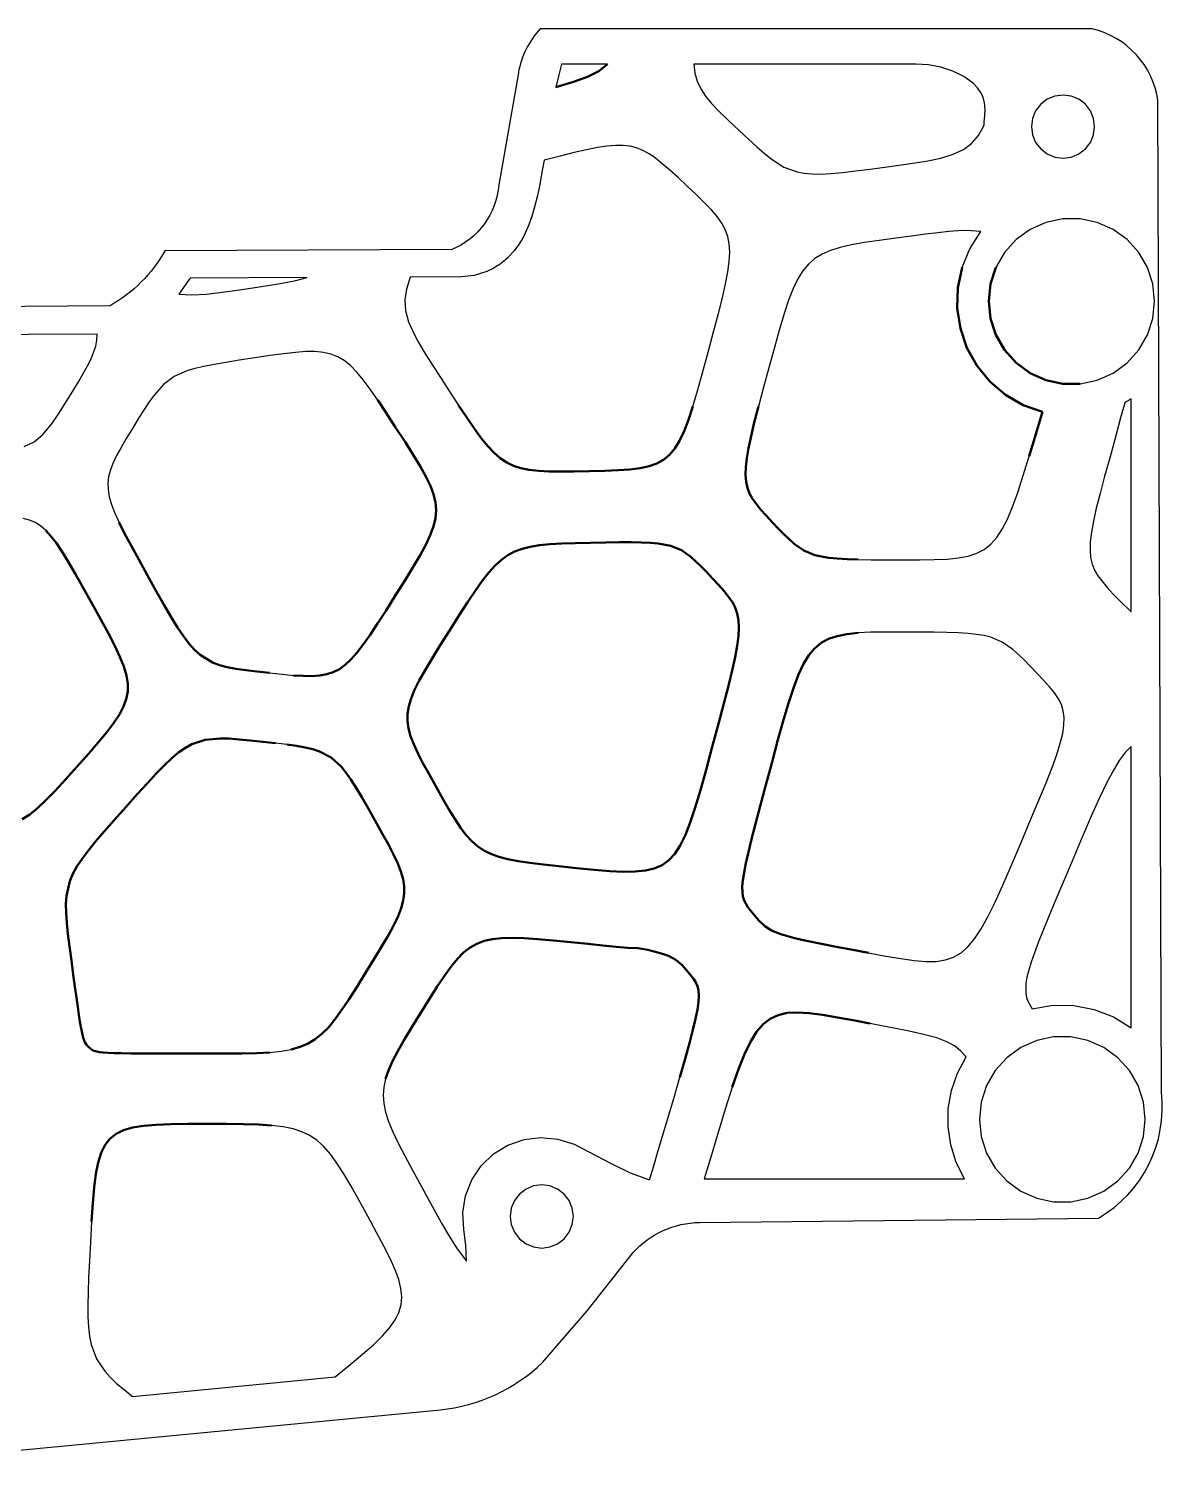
# Model space of a CAD drawing. Header units: millimetres. Extents: x -3640 to -2195, y 4076 to 5313.
# Drawn here: x -2913 to -2195, y 4076 to 4986 of the extents above; entities that cross this region are included whole.
import ezdxf

# ---------------------------------------------------------------- set-up
doc = ezdxf.new("R2010")
doc.units = ezdxf.units.MM
doc.header["$LTSCALE"] = 0.75
doc.layers.add('Visible', color=7, linetype='Continuous', lineweight=50)

msp = doc.modelspace()

# ---------------------------------------------------------------- linework, layer by layer
msp.add_lwpolyline([(-3018.49, 4076.13), (-2652.57, 4111.25, 0.168687), (-2587.83, 4141.24), (-2559.65, 4173.84), (-2530.48, 4210.79, -0.21018), (-2488.37, 4229.87), (-2235.9, 4232.66, 0.299878), (-2196.07, 4312.37), (-2198.2, 4940.16, 0.307067), (-2239.89, 4985.64), (-2589.27, 4985.62, 0.146039), (-2603.16, 4957.83), (-2615.61, 4886.75, -0.283042), (-2645.31, 4845.9), (-2826.91, 4845.13, -0.137214), (-2861.72, 4810.25), (-3050.73, 4808.78, -0.227619)], format="xyb")
for points in [[(-2575.79, 4963.29), (-2577.64, 4956.52), (-2579.41, 4948.73), (-2568.35, 4951.93), (-2559.4, 4955.2), (-2552.26, 4958.88), (-2546.65, 4963.29)], [(-2492.14, 4963.29), (-2491.39, 4957.57), (-2489.93, 4952.43), (-2487.72, 4947.66), (-2484.69, 4943.01), (-2480.79, 4938.27), (-2475.97, 4933.2), (-2470.18, 4927.57), (-2463.35, 4921.15), (-2457.48, 4915.68), (-2452.26, 4910.91), (-2447.54, 4906.79), (-2443.19, 4903.31), (-2435.04, 4898.09), (-2426.72, 4894.97), (-2422.15, 4894.12), (-2417.12, 4893.7), (-2411.51, 4893.67), (-2405.16, 4894), (-2397.95, 4894.65), (-2389.73, 4895.6), (-2380.37, 4896.8), (-2369.74, 4898.23), (-2356.35, 4900.08), (-2345.06, 4901.85), (-2335.63, 4903.8), (-2327.83, 4906.16), (-2321.43, 4909.18), (-2316.2, 4913.09), (-2311.91, 4918.16), (-2308.33, 4924.61), (-2308.26, 4926.59), (-2308.1, 4928.56), (-2307.87, 4930.53), (-2307.59, 4934.79), (-2307.96, 4938.69), (-2308.94, 4942.23), (-2310.48, 4945.44), (-2312.54, 4948.33), (-2315.03, 4950.93), (-2321.07, 4955.34), (-2328.12, 4958.76), (-2335.73, 4961.24), (-2343.59, 4962.77), (-2351.49, 4963.29)], [(-2268.34, 4941.01), (-2272.48, 4937.83), (-2275.66, 4933.69), (-2277.66, 4928.87), (-2278.34, 4923.69), (-2277.66, 4918.51), (-2275.66, 4913.69), (-2272.48, 4909.55), (-2268.34, 4906.37), (-2263.52, 4904.37), (-2258.34, 4903.69), (-2253.16, 4904.37), (-2248.34, 4906.37), (-2244.2, 4909.55), (-2241.02, 4913.69), (-2239.02, 4918.51), (-2238.34, 4923.69), (-2239.02, 4928.87), (-2241.02, 4933.69), (-2244.2, 4937.83), (-2248.34, 4941.01), (-2253.16, 4943.01), (-2258.34, 4943.69), (-2263.52, 4943.01)], [(-2616.09, 4835.66), (-2619.2, 4833.76), (-2623.13, 4831.86), (-2631.1, 4829.4), (-2639.24, 4828.55), (-2671.66, 4828.41), (-2674.07, 4820.82), (-2675.1, 4813.92), (-2674.66, 4807.17), (-2672.66, 4800.03), (-2669.01, 4791.94), (-2666.53, 4787.38), (-2663.61, 4782.39), (-2660.22, 4776.89), (-2656.37, 4770.81), (-2652.03, 4764.1), (-2647.2, 4756.68), (-2641.19, 4747.47), (-2635.85, 4739.42), (-2631.05, 4732.44), (-2626.65, 4726.47), (-2622.53, 4721.42), (-2618.56, 4717.22), (-2614.6, 4713.79), (-2610.52, 4711.07), (-2606.2, 4708.98), (-2601.51, 4707.44), (-2596.31, 4706.37), (-2590.47, 4705.7), (-2583.87, 4705.37), (-2576.36, 4705.28), (-2567.83, 4705.37), (-2558.14, 4705.57), (-2548.46, 4705.8), (-2539.95, 4706.1), (-2532.51, 4706.6), (-2526.03, 4707.41), (-2520.41, 4708.62), (-2515.51, 4710.36), (-2511.25, 4712.74), (-2507.51, 4715.85), (-2504.18, 4719.83), (-2501.15, 4724.76), (-2498.3, 4730.77), (-2495.54, 4737.96), (-2492.74, 4746.45), (-2489.81, 4756.34), (-2486.62, 4767.75), (-2483.07, 4780.78), (-2479.55, 4793.82), (-2476.51, 4805.27), (-2473.99, 4815.3), (-2471.99, 4824.06), (-2470.54, 4831.7), (-2469.65, 4838.37), (-2469.35, 4844.24), (-2469.66, 4849.44), (-2470.6, 4854.14), (-2472.17, 4858.49), (-2474.41, 4862.65), (-2477.33, 4866.77), (-2480.96, 4870.99), (-2485.3, 4875.49), (-2490.39, 4880.4), (-2496.24, 4885.89), (-2502.1, 4891.36), (-2507.32, 4896.13), (-2512.03, 4900.21), (-2516.35, 4903.64), (-2520.43, 4906.44), (-2524.39, 4908.63), (-2528.37, 4910.24), (-2532.49, 4911.29), (-2536.91, 4911.8), (-2541.73, 4911.81), (-2547.11, 4911.33), (-2553.17, 4910.39), (-2560.04, 4909.01), (-2567.86, 4907.22), (-2576.76, 4905.05), (-2586.87, 4902.51), (-2586.93, 4902.49), (-2588.02, 4895.82), (-2589.58, 4887.15), (-2590.29, 4883.78), (-2591.25, 4879.22), (-2593.1, 4871.96), (-2595.13, 4865.35), (-2595.02, 4865.74), (-2596.56, 4861.49), (-2598.18, 4857.62), (-2599.8, 4854.27), (-2601.23, 4851.67), (-2601.16, 4851.82), (-2603.36, 4848.36), (-2603.63, 4848.02), (-2605.84, 4845.09), (-2609.34, 4841.16), (-2609.68, 4840.88), (-2611.39, 4839.3), (-2615.45, 4836.01)], [(-2441.08, 4783.92), (-2444.62, 4770.89), (-2448.15, 4757.85), (-2451.21, 4746.41), (-2453.78, 4736.41), (-2455.88, 4727.72), (-2457.5, 4720.19), (-2458.62, 4713.69), (-2459.26, 4708.05), (-2459.41, 4703.15), (-2459.05, 4698.84), (-2458.2, 4694.98), (-2456.85, 4691.42), (-2454.99, 4688.02), (-2449.75, 4681.14), (-2446.35, 4677.36), (-2442.44, 4673.17), (-2438.51, 4669), (-2434.97, 4665.35), (-2428.63, 4659.48), (-2422.43, 4655.26), (-2415.42, 4652.44), (-2411.3, 4651.45), (-2406.62, 4650.72), (-2401.24, 4650.18), (-2395.06, 4649.82), (-2387.95, 4649.6), (-2379.78, 4649.48), (-2370.45, 4649.43), (-2359.81, 4649.41), (-2349.18, 4649.42), (-2339.84, 4649.55), (-2331.67, 4649.91), (-2324.54, 4650.62), (-2318.34, 4651.8), (-2312.93, 4653.56), (-2308.19, 4656.03), (-2304.01, 4659.31), (-2300.25, 4663.52), (-2296.79, 4668.79), (-2293.52, 4675.22), (-2290.3, 4682.94), (-2287.02, 4692.05), (-2283.55, 4702.69), (-2279.76, 4714.95), (-2275.54, 4728.97), (-2271.33, 4743.01), (-2283.52, 4747.41), (-2294.73, 4753.92), (-2304.61, 4762.31), (-2312.83, 4772.34), (-2319.14, 4783.66), (-2323.33, 4795.93), (-2325.27, 4808.75), (-2324.89, 4821.71), (-2322.21, 4834.4), (-2317.31, 4846.4), (-2310.35, 4857.34), (-2319.31, 4857.88), (-2324.65, 4857.69), (-2330.71, 4857.23), (-2337.59, 4856.52), (-2345.4, 4855.58), (-2354.22, 4854.42), (-2364.17, 4853.08), (-2374.81, 4851.63), (-2384.14, 4850.25), (-2392.3, 4848.81), (-2399.39, 4847.21), (-2405.54, 4845.31), (-2410.87, 4843.01), (-2415.49, 4840.17), (-2419.51, 4836.69), (-2423.07, 4832.43), (-2426.27, 4827.28), (-2429.23, 4821.11), (-2432.08, 4813.82), (-2434.92, 4805.27), (-2437.88, 4795.34)], [(-2226.65, 4767.66), (-2217.77, 4774.11), (-2210.42, 4782.27), (-2204.94, 4791.77), (-2201.54, 4802.21), (-2200.4, 4813.13), (-2201.54, 4824.04), (-2204.94, 4834.48), (-2210.42, 4843.99), (-2217.77, 4852.14), (-2226.65, 4858.59), (-2236.67, 4863.06), (-2247.41, 4865.34), (-2258.39, 4865.34), (-2269.12, 4863.06), (-2279.15, 4858.59), (-2288.03, 4852.14), (-2295.37, 4843.99), (-2300.86, 4834.48), (-2304.25, 4824.04), (-2305.4, 4813.13), (-2304.25, 4802.21), (-2300.86, 4791.77), (-2295.37, 4782.27), (-2288.03, 4774.11), (-2279.15, 4767.66), (-2269.12, 4763.2), (-2258.39, 4760.92), (-2247.41, 4760.92), (-2236.67, 4763.2)], [(-2800.67, 4817.63), (-2789.23, 4819.03), (-2782.65, 4819.99), (-2775.43, 4821.07), (-2763.12, 4822.95), (-2752.74, 4824.66), (-2744.04, 4826.33), (-2736.79, 4828.14), (-2811.05, 4827.83), (-2812.21, 4826.11), (-2818.08, 4817.6), (-2810.16, 4817.08)], [(-2827.43, 4620.75), (-2822.99, 4613.13), (-2818.95, 4606.57), (-2815.2, 4600.99), (-2811.63, 4596.28), (-2808.12, 4592.37), (-2804.56, 4589.15), (-2796.84, 4584.46), (-2792.45, 4582.8), (-2787.55, 4581.48), (-2782.04, 4580.4), (-2775.81, 4579.49), (-2768.73, 4578.63), (-2760.69, 4577.76), (-2752.65, 4576.91), (-2745.57, 4576.25), (-2739.32, 4575.85), (-2733.79, 4575.77), (-2728.86, 4576.1), (-2724.41, 4576.91), (-2720.34, 4578.26), (-2716.51, 4580.23), (-2712.82, 4582.9), (-2709.15, 4586.32), (-2705.37, 4590.58), (-2701.39, 4595.75), (-2697.06, 4601.89), (-2692.29, 4609.09), (-2686.96, 4617.41), (-2680.93, 4626.92), (-2674.93, 4636.45), (-2669.73, 4644.87), (-2665.33, 4652.33), (-2661.73, 4658.99), (-2658.93, 4665.01), (-2656.92, 4670.54), (-2655.72, 4675.74), (-2655.32, 4680.76), (-2655.71, 4685.76), (-2656.91, 4690.9), (-2658.9, 4696.32), (-2661.7, 4702.19), (-2665.29, 4708.67), (-2669.68, 4715.9), (-2674.87, 4724.05), (-2680.86, 4733.27), (-2686.87, 4742.47), (-2692.21, 4750.51), (-2697.01, 4757.45), (-2701.41, 4763.36), (-2705.54, 4768.31), (-2709.51, 4772.35), (-2713.48, 4775.55), (-2717.56, 4777.97), (-2721.89, 4779.69), (-2726.6, 4780.76), (-2731.82, 4781.24), (-2737.68, 4781.21), (-2744.31, 4780.73), (-2751.84, 4779.86), (-2760.4, 4778.66), (-2770.13, 4777.2), (-2779.85, 4775.73), (-2788.39, 4774.38), (-2795.87, 4773.1), (-2802.39, 4771.81), (-2808.07, 4770.46), (-2813.03, 4768.99), (-2821.2, 4765.37), (-2827.83, 4760.46), (-2833.82, 4753.71), (-2836.86, 4749.49), (-2840.07, 4744.61), (-2843.58, 4739.02), (-2847.49, 4732.64), (-2851.39, 4726.25), (-2854.75, 4720.57), (-2857.56, 4715.47), (-2859.81, 4710.81), (-2861.48, 4706.45), (-2862.57, 4702.26), (-2863.06, 4698.1), (-2862.92, 4693.84), (-2862.16, 4689.33), (-2860.75, 4684.44), (-2858.68, 4679.04), (-2855.94, 4672.99), (-2852.52, 4666.15), (-2848.39, 4658.38), (-2843.55, 4649.56), (-2837.98, 4639.54), (-2832.39, 4629.52)], [(-2215.09, 4751.27), (-2216.47, 4750.44), (-2217.88, 4749.65), (-2219.3, 4748.88), (-2221.84, 4739.29), (-2224.59, 4728.73), (-2228.57, 4714.64), (-2232, 4702.27), (-2234.91, 4691.47), (-2237.27, 4682.08), (-2239.08, 4673.94), (-2240.35, 4666.91), (-2241.07, 4660.83), (-2241.24, 4655.54), (-2240.84, 4650.89), (-2239.88, 4646.72), (-2238.36, 4642.89), (-2236.27, 4639.22), (-2230.36, 4631.81), (-2226.54, 4627.75), (-2222.13, 4623.24), (-2215.09, 4616.51)], [(-2476.43, 4545.6), (-2473.02, 4558.42), (-2470.13, 4569.61), (-2467.76, 4579.32), (-2465.92, 4587.71), (-2464.6, 4594.94), (-2463.8, 4601.16), (-2463.54, 4606.54), (-2463.79, 4611.21), (-2464.57, 4615.35), (-2465.87, 4619.11), (-2467.69, 4622.64), (-2472.91, 4629.65), (-2476.3, 4633.44), (-2480.21, 4637.63), (-2484.14, 4641.8), (-2487.66, 4645.45), (-2493.94, 4651.31), (-2499.93, 4655.48), (-2506.56, 4658.21), (-2514.72, 4659.79), (-2519.66, 4660.22), (-2525.32, 4660.46), (-2531.82, 4660.53), (-2539.27, 4660.49), (-2547.78, 4660.35), (-2557.46, 4660.14), (-2567.15, 4659.92), (-2575.68, 4659.65), (-2583.19, 4659.24), (-2589.79, 4658.62), (-2595.63, 4657.7), (-2600.83, 4656.4), (-2605.53, 4654.65), (-2609.85, 4652.35), (-2613.93, 4649.44), (-2617.9, 4645.83), (-2621.88, 4641.43), (-2626.01, 4636.18), (-2630.41, 4629.98), (-2635.23, 4622.75), (-2640.58, 4614.42), (-2646.6, 4604.91), (-2652.61, 4595.38), (-2657.82, 4586.97), (-2662.27, 4579.55), (-2665.94, 4572.95), (-2668.87, 4567.04), (-2671.07, 4561.66), (-2672.54, 4556.69), (-2673.29, 4551.96), (-2673.35, 4547.33), (-2672.72, 4542.67), (-2671.42, 4537.82), (-2669.46, 4532.63), (-2666.85, 4526.97), (-2663.61, 4520.69), (-2659.74, 4513.63), (-2655.26, 4505.67), (-2650.76, 4497.71), (-2646.72, 4490.74), (-2643.03, 4484.68), (-2639.54, 4479.45), (-2636.12, 4474.98), (-2632.65, 4471.19), (-2629, 4468.01), (-2625.03, 4465.36), (-2620.61, 4463.16), (-2615.62, 4461.35), (-2609.92, 4459.85), (-2603.39, 4458.57), (-2595.89, 4457.45), (-2587.29, 4456.41), (-2577.47, 4455.37), (-2566.29, 4454.27), (-2555.11, 4453.19), (-2545.29, 4452.38), (-2536.71, 4451.93), (-2529.24, 4451.97), (-2522.75, 4452.6), (-2517.12, 4453.94), (-2512.23, 4456.1), (-2507.94, 4459.2), (-2504.13, 4463.33), (-2500.68, 4468.63), (-2497.45, 4475.19), (-2494.34, 4483.14), (-2491.19, 4492.58), (-2487.9, 4503.63), (-2484.34, 4516.4), (-2480.38, 4531)], [(-2438.8, 4535.36), (-2442.76, 4520.76), (-2446.71, 4506.16), (-2450.14, 4493.36), (-2453.09, 4482.22), (-2455.56, 4472.61), (-2457.57, 4464.38), (-2459.14, 4457.39), (-2460.29, 4451.51), (-2461.03, 4446.59), (-2461.38, 4442.49), (-2461.36, 4439.07), (-2460.98, 4436.19), (-2460.26, 4433.72), (-2457.87, 4429.42), (-2454.33, 4425.04), (-2450.63, 4420.8), (-2447.09, 4417.47), (-2442.86, 4414.77), (-2437.08, 4412.4), (-2433.35, 4411.26), (-2428.91, 4410.09), (-2423.66, 4408.86), (-2417.49, 4407.54), (-2410.29, 4406.09), (-2401.96, 4404.47), (-2392.4, 4402.65), (-2381.48, 4400.59), (-2370.56, 4398.55), (-2360.95, 4396.89), (-2352.51, 4395.71), (-2345.1, 4395.11), (-2338.58, 4395.19), (-2332.8, 4396.06), (-2327.63, 4397.81), (-2322.91, 4400.55), (-2318.52, 4404.38), (-2314.31, 4409.41), (-2310.14, 4415.73), (-2305.87, 4423.45), (-2301.35, 4432.67), (-2296.45, 4443.49), (-2291.01, 4456.02), (-2284.91, 4470.35), (-2278.83, 4484.69), (-2273.55, 4497.29), (-2269.04, 4508.28), (-2265.31, 4517.84), (-2262.32, 4526.12), (-2260.08, 4533.28), (-2258.55, 4539.47), (-2257.74, 4544.85), (-2257.62, 4549.58), (-2258.17, 4553.82), (-2259.4, 4557.72), (-2261.27, 4561.44), (-2263.78, 4565.14), (-2266.91, 4568.98), (-2270.64, 4573.11), (-2274.97, 4577.68), (-2279.32, 4582.24), (-2283.22, 4586.23), (-2290.16, 4592.65), (-2296.77, 4597.26), (-2304.07, 4600.35), (-2308.29, 4601.42), (-2313.04, 4602.22), (-2318.47, 4602.8), (-2324.69, 4603.2), (-2331.82, 4603.44), (-2340, 4603.57), (-2349.34, 4603.62), (-2359.97, 4603.64), (-2370.6, 4603.63), (-2379.94, 4603.5), (-2388.1, 4603.13), (-2395.22, 4602.38), (-2401.4, 4601.16), (-2406.78, 4599.32), (-2411.47, 4596.75), (-2415.59, 4593.33), (-2419.27, 4588.94), (-2422.63, 4583.45), (-2425.78, 4576.75), (-2428.85, 4568.71), (-2431.97, 4559.22), (-2435.24, 4548.14)], [(-2865.4, 4477.42), (-2870.89, 4471.01), (-2875.55, 4465.25), (-2879.45, 4460), (-2882.64, 4455.14), (-2885.16, 4450.5), (-2887.06, 4445.95), (-2889.22, 4436.56), (-2889.59, 4431.43), (-2889.53, 4425.82), (-2889.12, 4419.59), (-2888.39, 4412.6), (-2887.4, 4404.7), (-2886.2, 4395.75), (-2884.99, 4386.82), (-2883.92, 4378.99), (-2882.98, 4372.2), (-2882.15, 4366.35), (-2881.43, 4361.37), (-2880.78, 4357.17), (-2880.19, 4353.69), (-2879.66, 4350.83), (-2878.67, 4346.67), (-2877.68, 4344.06), (-2876.56, 4342.34), (-2875.19, 4340.89), (-2873.69, 4339.53), (-2872.82, 4338.98), (-2871.72, 4338.51), (-2868.4, 4337.78), (-2865.96, 4337.5), (-2862.86, 4337.29), (-2859, 4337.12), (-2854.26, 4336.99), (-2848.53, 4336.9), (-2841.71, 4336.83), (-2833.68, 4336.8), (-2824.35, 4336.78), (-2813.6, 4336.77), (-2801.32, 4336.77), (-2789.04, 4336.78), (-2778.24, 4336.87), (-2768.78, 4337.1), (-2760.5, 4337.56), (-2753.27, 4338.32), (-2746.93, 4339.46), (-2741.34, 4341.04), (-2736.34, 4343.15), (-2731.78, 4345.86), (-2727.53, 4349.24), (-2723.42, 4353.36), (-2719.32, 4358.32), (-2715.06, 4364.17), (-2710.52, 4370.99), (-2705.52, 4378.86), (-2699.94, 4387.85), (-2694.37, 4396.86), (-2689.54, 4404.81), (-2685.44, 4411.84), (-2682.04, 4418.1), (-2679.36, 4423.72), (-2677.37, 4428.86), (-2676.06, 4433.64), (-2675.44, 4438.21), (-2675.48, 4442.71), (-2676.19, 4447.28), (-2677.55, 4452.07), (-2679.55, 4457.21), (-2682.18, 4462.84), (-2685.43, 4469.11), (-2689.31, 4476.16), (-2693.78, 4484.13), (-2698.28, 4492.08), (-2702.29, 4499.05), (-2705.9, 4505.11), (-2709.23, 4510.32), (-2712.38, 4514.78), (-2715.45, 4518.53), (-2721.79, 4524.27), (-2729.06, 4528.12), (-2733.31, 4529.52), (-2738.11, 4530.67), (-2743.57, 4531.63), (-2749.78, 4532.5), (-2756.85, 4533.33), (-2764.88, 4534.2), (-2772.92, 4535.05), (-2780.02, 4535.73), (-2786.3, 4536.17), (-2791.9, 4536.31), (-2801.54, 4535.46), (-2809.95, 4532.7), (-2814.02, 4530.45), (-2818.17, 4527.54), (-2822.52, 4523.9), (-2827.2, 4519.49), (-2832.34, 4514.23), (-2838.07, 4508.07), (-2844.51, 4500.95), (-2851.79, 4492.8), (-2859.06, 4484.64)], [(-2276.42, 4400.66), (-2278.49, 4394.73), (-2280.06, 4389.61), (-2281.18, 4385.18), (-2281.84, 4381.34), (-2281.94, 4375.04), (-2281.41, 4372.38), (-2280.52, 4369.9), (-2277.77, 4365.11), (-2264.76, 4367.39), (-2251.56, 4367.28), (-2238.6, 4364.77), (-2226.3, 4359.96), (-2215.09, 4352.99), (-2215.09, 4531.29), (-2218.94, 4527.38), (-2222.76, 4522.27), (-2226.68, 4515.82), (-2230.83, 4507.89), (-2235.37, 4498.34), (-2240.42, 4487.03), (-2246.11, 4473.82), (-2252.6, 4458.57), (-2258.04, 4445.75), (-2262.87, 4434.33), (-2267.09, 4424.21), (-2270.75, 4415.29), (-2273.85, 4407.47)], [(-2500.85, 4321.88), (-2497.53, 4333.47), (-2494.79, 4343.37), (-2492.62, 4351.75), (-2490.98, 4358.78), (-2489.85, 4364.61), (-2489.19, 4369.43), (-2488.99, 4373.38), (-2489.2, 4376.64), (-2489.81, 4379.37), (-2490.78, 4381.74), (-2492.09, 4383.91), (-2495.62, 4388.32), (-2499.55, 4392.79), (-2503.38, 4396.16), (-2508.16, 4398.72), (-2511.24, 4399.78), (-2514.94, 4400.73), (-2521.19, 4402.53), (-2527.62, 4403.51), (-2534.12, 4403.64), (-2541.35, 4404.44), (-2549.67, 4405.31), (-2559.18, 4406.26), (-2569.96, 4407.31), (-2581.14, 4408.4), (-2590.98, 4409.27), (-2599.6, 4409.86), (-2607.16, 4410.11), (-2613.78, 4409.95), (-2619.62, 4409.32), (-2624.8, 4408.15), (-2629.47, 4406.37), (-2633.76, 4403.92), (-2637.82, 4400.73), (-2641.79, 4396.74), (-2645.8, 4391.88), (-2650, 4386.09), (-2654.52, 4379.29), (-2659.5, 4371.43), (-2665.08, 4362.44), (-2670.64, 4353.43), (-2675.46, 4345.46), (-2679.54, 4338.37), (-2682.87, 4331.98), (-2685.46, 4326.16), (-2687.3, 4320.72), (-2688.4, 4315.52), (-2688.75, 4310.39), (-2688.35, 4305.16), (-2687.21, 4299.69), (-2685.31, 4293.8), (-2682.67, 4287.34), (-2679.28, 4280.15), (-2675.13, 4272.06), (-2670.24, 4262.91), (-2664.59, 4252.55), (-2659.9, 4243.99), (-2655.66, 4236.29), (-2651.8, 4229.41), (-2648.26, 4223.28), (-2644.98, 4217.86), (-2641.9, 4213.08), (-2636.09, 4205.26), (-2636.42, 4215.38), (-2637.64, 4225.38), (-2638.28, 4236.13), (-2636.6, 4246.77), (-2632.68, 4256.8), (-2626.7, 4265.76), (-2618.95, 4273.23), (-2609.77, 4278.87), (-2599.6, 4282.41), (-2588.91, 4283.69), (-2578.19, 4282.65), (-2567.94, 4279.34), (-2544.32, 4267.28), (-2532.4, 4261.27), (-2520.17, 4256.76), (-2517.48, 4265.73), (-2514.62, 4275.33), (-2509.37, 4292.97), (-2504.79, 4308.43)], [(-2320.76, 4257.52), (-2325.97, 4267.89), (-2329.45, 4278.96), (-2331.13, 4290.45), (-2330.95, 4302.05), (-2328.92, 4313.48), (-2325.1, 4324.44), (-2319.57, 4334.64), (-2323.18, 4338.53), (-2327.12, 4341.68), (-2331.97, 4344.32), (-2338.32, 4346.67), (-2346.73, 4348.96), (-2351.9, 4350.15), (-2357.79, 4351.41), (-2364.5, 4352.76), (-2372.09, 4354.23), (-2380.63, 4355.86), (-2390.19, 4357.66), (-2401.11, 4359.69), (-2410.71, 4361.32), (-2419.13, 4362.41), (-2426.5, 4362.84), (-2432.95, 4362.48), (-2438.62, 4361.2), (-2443.65, 4358.87), (-2448.17, 4355.35), (-2452.31, 4350.52), (-2456.2, 4344.25), (-2459.99, 4336.41), (-2463.81, 4326.87), (-2467.79, 4315.51), (-2472.07, 4302.18), (-2476.77, 4286.76), (-2482.04, 4269.12), (-2485.51, 4257.47), (-2482.39, 4257.52)], [(-2216.31, 4326), (-2223.65, 4334.15), (-2232.53, 4340.6), (-2242.56, 4345.07), (-2253.29, 4347.35), (-2264.27, 4347.35), (-2275.01, 4345.07), (-2285.03, 4340.6), (-2293.91, 4334.15), (-2301.26, 4326), (-2306.74, 4316.49), (-2310.13, 4306.05), (-2311.28, 4295.14), (-2310.13, 4284.22), (-2306.74, 4273.78), (-2301.26, 4264.28), (-2293.91, 4256.12), (-2285.03, 4249.67), (-2275.01, 4245.21), (-2264.27, 4242.93), (-2253.29, 4242.93), (-2242.56, 4245.21), (-2232.53, 4249.67), (-2223.65, 4256.12), (-2216.31, 4264.28), (-2210.82, 4273.78), (-2207.43, 4284.22), (-2206.28, 4295.14), (-2207.43, 4306.05), (-2210.82, 4316.49)], [(-2800.23, 4292.25), (-2812.5, 4292.24), (-2823.26, 4292.11), (-2832.59, 4291.76), (-2840.61, 4291.09), (-2847.43, 4289.97), (-2853.16, 4288.3), (-2857.91, 4285.98), (-2861.77, 4282.89), (-2864.87, 4278.92), (-2867.31, 4273.96), (-2869.19, 4267.9), (-2870.63, 4260.63), (-2871.73, 4252.05), (-2872.61, 4242.04), (-2873.37, 4230.49), (-2874.11, 4217.29), (-2874.75, 4205.56), (-2875.28, 4195.08), (-2875.65, 4185.75), (-2875.81, 4177.46), (-2875.74, 4170.11), (-2875.39, 4163.58), (-2874.72, 4157.77), (-2873.68, 4152.57), (-2870.35, 4143.55), (-2865.09, 4135.65), (-2861.62, 4131.85), (-2857.55, 4128), (-2852.83, 4124.01), (-2847.41, 4119.74), (-2719.18, 4132.05), (-2709.89, 4139.62), (-2701.84, 4146.38), (-2694.99, 4152.47), (-2689.3, 4158.04), (-2684.74, 4163.21), (-2681.27, 4168.13), (-2678.85, 4172.94), (-2677.44, 4177.76), (-2677.02, 4182.73), (-2677.53, 4188), (-2678.95, 4193.7), (-2681.24, 4199.97), (-2684.36, 4206.94), (-2688.28, 4214.75), (-2692.95, 4223.54), (-2698.35, 4233.45), (-2704.02, 4243.8), (-2709.09, 4252.86), (-2713.7, 4260.71), (-2718.01, 4267.44), (-2722.17, 4273.14), (-2726.31, 4277.89), (-2730.6, 4281.78), (-2735.18, 4284.9), (-2740.2, 4287.33), (-2745.81, 4289.15), (-2752.16, 4290.46), (-2759.4, 4291.33), (-2767.68, 4291.86), (-2777.14, 4292.14), (-2787.94, 4292.24)], [(-2574.2, 4247.83), (-2578.34, 4251.01), (-2583.16, 4253.01), (-2588.34, 4253.69), (-2593.52, 4253.01), (-2598.34, 4251.01), (-2602.48, 4247.83), (-2605.66, 4243.69), (-2607.66, 4238.87), (-2608.34, 4233.69), (-2607.66, 4228.51), (-2605.66, 4223.69), (-2602.48, 4219.55), (-2598.34, 4216.37), (-2593.52, 4214.37), (-2588.34, 4213.69), (-2583.16, 4214.37), (-2578.34, 4216.37), (-2574.2, 4219.55), (-2571.02, 4223.69), (-2569.02, 4228.51), (-2568.34, 4233.69), (-2569.02, 4238.87), (-2571.02, 4243.69)]]:
    msp.add_lwpolyline(points, close=True)
for points in [[(-2916.04, 4721.08), (-2909.7, 4724.13), (-2904.19, 4728.7), (-2898.78, 4735.27), (-2895.89, 4739.45), (-2892.74, 4744.31), (-2889.26, 4749.89), (-2885.35, 4756.27), (-2881.76, 4762.16), (-2878.62, 4767.44), (-2875.93, 4772.22), (-2873.72, 4776.6), (-2870.77, 4784.57), (-2870.05, 4788.37), (-2869.85, 4792.19), (-3044.66, 4791.44)], [(-2917.3, 4485.14), (-2912.53, 4488.16), (-2907.57, 4492.17), (-2902.26, 4497.18), (-2896.44, 4503.22), (-2889.97, 4510.29), (-2882.69, 4518.44), (-2875.43, 4526.6), (-2869.12, 4533.83), (-2863.75, 4540.27), (-2859.31, 4546.09), (-2855.78, 4551.42), (-2853.15, 4556.43), (-2851.4, 4561.25), (-2850.51, 4566.05), (-2850.49, 4570.98), (-2851.3, 4576.18), (-2852.95, 4581.8), (-2855.4, 4588), (-2858.66, 4594.93), (-2862.69, 4602.75), (-2867.5, 4611.59), (-2873.07, 4621.61), (-2878.65, 4631.62), (-2883.6, 4640.38), (-2888.02, 4647.96), (-2892, 4654.44), (-2895.66, 4659.9), (-2899.11, 4664.42), (-2902.43, 4668.07), (-2905.75, 4670.93), (-2909.16, 4673.09), (-2912.77, 4674.61), (-2916.69, 4675.58)]]:
    msp.add_lwpolyline(points)
at = {"layer": 'Visible', "extrusion": (0, 1, 0)}
for p, q in [((-2559.4, 4955.2), (-2552.26, 4958.88)), ((-2552.26, 4958.88), (-2546.65, 4963.29)), ((-2579.41, 4948.73), (-2568.35, 4951.93)), ((-2568.35, 4951.93), (-2559.4, 4955.2)), ((-2324.89, 4821.71), (-2322.21, 4834.4)), ((-2304.25, 4824.04), (-2300.86, 4834.48)), ((-2325.27, 4808.75), (-2324.89, 4821.71)), ((-2305.4, 4813.13), (-2304.25, 4824.04)), ((-2305.4, 4813.13), (-2304.25, 4802.21)), ((-2325.27, 4808.75), (-2323.33, 4795.93)), ((-2323.33, 4795.93), (-2319.14, 4783.66)), ((-2304.25, 4802.21), (-2300.86, 4791.77)), ((-2300.86, 4791.77), (-2295.37, 4782.27)), ((-2319.14, 4783.66), (-2312.83, 4772.34)), ((-2295.37, 4782.27), (-2288.03, 4774.11)), ((-2312.83, 4772.34), (-2304.61, 4762.31)), ((-2288.03, 4774.11), (-2279.15, 4767.66)), ((-2279.15, 4767.66), (-2269.12, 4763.2)), ((-2304.61, 4762.31), (-2294.73, 4753.92)), ((-2269.12, 4763.2), (-2258.39, 4760.92)), ((-2258.39, 4760.92), (-2247.41, 4760.92)), ((-2692.21, 4750.51), (-2686.87, 4742.47)), ((-2294.73, 4753.92), (-2283.52, 4747.41)), ((-2686.87, 4742.47), (-2680.86, 4733.27)), ((-2641.19, 4747.47), (-2635.85, 4739.42)), ((-2635.85, 4739.42), (-2631.05, 4732.44)), ((-2495.54, 4737.96), (-2492.74, 4746.45)), ((-2453.78, 4736.41), (-2451.21, 4746.41)), ((-2283.52, 4747.41), (-2271.33, 4743.01)), ((-2275.54, 4728.97), (-2271.33, 4743.01)), ((-2680.86, 4733.27), (-2674.87, 4724.05)), ((-2631.05, 4732.44), (-2626.65, 4726.47)), ((-2501.15, 4724.76), (-2498.3, 4730.77)), ((-2498.3, 4730.77), (-2495.54, 4737.96)), ((-2455.88, 4727.72), (-2453.78, 4736.41)), ((-2674.87, 4724.05), (-2669.68, 4715.9)), ((-2626.65, 4726.47), (-2622.53, 4721.42)), ((-2622.53, 4721.42), (-2618.56, 4717.22)), ((-2504.18, 4719.83), (-2501.15, 4724.76)), ((-2457.5, 4720.19), (-2455.88, 4727.72)), ((-2279.76, 4714.95), (-2275.54, 4728.97)), ((-2669.68, 4715.9), (-2665.29, 4708.67)), ((-2618.56, 4717.22), (-2614.6, 4713.79)), ((-2614.6, 4713.79), (-2610.52, 4711.07)), ((-2515.51, 4710.36), (-2511.25, 4712.74)), ((-2511.25, 4712.74), (-2507.51, 4715.85)), ((-2507.51, 4715.85), (-2504.18, 4719.83)), ((-2459.26, 4708.05), (-2458.62, 4713.69)), ((-2458.62, 4713.69), (-2457.5, 4720.19)), ((-2665.29, 4708.67), (-2661.7, 4702.19)), ((-2610.52, 4711.07), (-2606.2, 4708.98)), ((-2606.2, 4708.98), (-2601.51, 4707.44)), ((-2601.51, 4707.44), (-2596.31, 4706.37)), ((-2596.31, 4706.37), (-2590.47, 4705.7)), ((-2590.47, 4705.7), (-2583.87, 4705.37)), ((-2583.87, 4705.37), (-2576.36, 4705.28)), ((-2576.36, 4705.28), (-2567.83, 4705.37)), ((-2567.83, 4705.37), (-2558.14, 4705.57)), ((-2558.14, 4705.57), (-2548.46, 4705.8)), ((-2548.46, 4705.8), (-2539.95, 4706.1)), ((-2539.95, 4706.1), (-2532.51, 4706.6)), ((-2532.51, 4706.6), (-2526.03, 4707.41)), ((-2526.03, 4707.41), (-2520.41, 4708.62)), ((-2520.41, 4708.62), (-2515.51, 4710.36)), ((-2459.41, 4703.15), (-2459.26, 4708.05)), ((-2459.41, 4703.15), (-2459.05, 4698.84)), ((-2661.7, 4702.19), (-2658.9, 4696.32)), ((-2658.9, 4696.32), (-2656.91, 4690.9)), ((-2459.05, 4698.84), (-2458.2, 4694.98)), ((-2458.2, 4694.98), (-2456.85, 4691.42)), ((-2656.91, 4690.9), (-2655.71, 4685.76)), ((-2655.71, 4685.76), (-2655.32, 4680.76)), ((-2456.85, 4691.42), (-2454.99, 4688.02)), ((-2454.99, 4688.02), (-2449.75, 4681.14)), ((-2656.92, 4670.54), (-2655.72, 4675.74)), ((-2655.72, 4675.74), (-2655.32, 4680.76)), ((-2449.75, 4681.14), (-2446.35, 4677.36)), ((-2446.35, 4677.36), (-2442.44, 4673.17)), ((-2902.43, 4668.07), (-2899.11, 4664.42)), ((-2855.94, 4672.99), (-2852.52, 4666.15)), ((-2852.52, 4666.15), (-2848.39, 4658.38)), ((-2658.93, 4665.01), (-2656.92, 4670.54)), ((-2442.44, 4673.17), (-2438.51, 4669)), ((-2438.51, 4669), (-2434.97, 4665.35)), ((-2899.11, 4664.42), (-2895.66, 4659.9)), ((-2895.66, 4659.9), (-2892, 4654.44)), ((-2848.39, 4658.38), (-2843.55, 4649.56)), ((-2665.33, 4652.33), (-2661.73, 4658.99)), ((-2661.73, 4658.99), (-2658.93, 4665.01)), ((-2600.83, 4656.4), (-2595.63, 4657.7)), ((-2595.63, 4657.7), (-2589.79, 4658.62)), ((-2589.79, 4658.62), (-2583.19, 4659.24)), ((-2583.19, 4659.24), (-2575.68, 4659.65)), ((-2575.68, 4659.65), (-2567.15, 4659.92)), ((-2567.15, 4659.92), (-2557.46, 4660.14)), ((-2557.46, 4660.14), (-2547.78, 4660.35)), ((-2547.78, 4660.35), (-2539.27, 4660.49)), ((-2539.27, 4660.49), (-2531.82, 4660.53)), ((-2531.82, 4660.53), (-2525.32, 4660.46)), ((-2525.32, 4660.46), (-2519.66, 4660.22)), ((-2519.66, 4660.22), (-2514.72, 4659.79)), ((-2514.72, 4659.79), (-2506.56, 4658.21)), ((-2506.56, 4658.21), (-2499.93, 4655.48)), ((-2434.97, 4665.35), (-2428.63, 4659.48)), ((-2428.63, 4659.48), (-2422.43, 4655.26)), ((-2892, 4654.44), (-2888.02, 4647.96)), ((-2888.02, 4647.96), (-2883.6, 4640.38)), ((-2843.55, 4649.56), (-2837.98, 4639.54)), ((-2669.73, 4644.87), (-2665.33, 4652.33)), ((-2617.9, 4645.83), (-2613.93, 4649.44)), ((-2613.93, 4649.44), (-2609.85, 4652.35)), ((-2609.85, 4652.35), (-2605.53, 4654.65)), ((-2605.53, 4654.65), (-2600.83, 4656.4)), ((-2499.93, 4655.48), (-2493.94, 4651.31)), ((-2493.94, 4651.31), (-2487.66, 4645.45)), ((-2422.43, 4655.26), (-2415.42, 4652.44)), ((-2415.42, 4652.44), (-2411.3, 4651.45)), ((-2411.3, 4651.45), (-2406.62, 4650.72)), ((-2406.62, 4650.72), (-2401.24, 4650.18)), ((-2401.24, 4650.18), (-2395.06, 4649.82)), ((-2395.06, 4649.82), (-2387.95, 4649.6)), ((-2883.6, 4640.38), (-2878.65, 4631.62)), ((-2837.98, 4639.54), (-2832.39, 4629.52)), ((-2674.93, 4636.45), (-2669.73, 4644.87)), ((-2626.01, 4636.18), (-2621.88, 4641.43)), ((-2621.88, 4641.43), (-2617.9, 4645.83)), ((-2487.66, 4645.45), (-2484.14, 4641.8)), ((-2484.14, 4641.8), (-2480.21, 4637.63)), ((-2878.65, 4631.62), (-2873.07, 4621.61)), ((-2832.39, 4629.52), (-2827.43, 4620.75)), ((-2680.93, 4626.92), (-2674.93, 4636.45)), ((-2635.23, 4622.75), (-2630.41, 4629.98)), ((-2630.41, 4629.98), (-2626.01, 4636.18)), ((-2480.21, 4637.63), (-2476.3, 4633.44)), ((-2476.3, 4633.44), (-2472.91, 4629.65)), ((-2472.91, 4629.65), (-2467.69, 4622.64)), ((-2873.07, 4621.61), (-2867.5, 4611.59)), ((-2827.43, 4620.75), (-2822.99, 4613.13)), ((-2686.96, 4617.41), (-2680.93, 4626.92)), ((-2640.58, 4614.42), (-2635.23, 4622.75)), ((-2467.69, 4622.64), (-2465.87, 4619.11)), ((-2867.5, 4611.59), (-2862.69, 4602.75)), ((-2822.99, 4613.13), (-2818.95, 4606.57)), ((-2692.29, 4609.09), (-2686.96, 4617.41)), ((-2646.6, 4604.91), (-2640.58, 4614.42)), ((-2465.87, 4619.11), (-2464.57, 4615.35)), ((-2464.57, 4615.35), (-2463.79, 4611.21)), ((-2862.69, 4602.75), (-2858.66, 4594.93)), ((-2818.95, 4606.57), (-2815.2, 4600.99)), ((-2697.06, 4601.89), (-2692.29, 4609.09)), ((-2652.61, 4595.38), (-2646.6, 4604.91)), ((-2463.8, 4601.16), (-2463.54, 4606.54)), ((-2463.79, 4611.21), (-2463.54, 4606.54)), ((-2401.4, 4601.16), (-2395.22, 4602.38)), ((-2395.22, 4602.38), (-2388.1, 4603.13)), ((-2858.66, 4594.93), (-2855.4, 4588)), ((-2815.2, 4600.99), (-2811.63, 4596.28)), ((-2811.63, 4596.28), (-2808.12, 4592.37)), ((-2705.37, 4590.58), (-2701.39, 4595.75)), ((-2701.39, 4595.75), (-2697.06, 4601.89)), ((-2657.82, 4586.97), (-2652.61, 4595.38)), ((-2465.92, 4587.71), (-2464.6, 4594.94)), ((-2464.6, 4594.94), (-2463.8, 4601.16)), ((-2419.27, 4588.94), (-2415.59, 4593.33)), ((-2415.59, 4593.33), (-2411.47, 4596.75)), ((-2411.47, 4596.75), (-2406.78, 4599.32)), ((-2406.78, 4599.32), (-2401.4, 4601.16)), ((-2855.4, 4588), (-2852.95, 4581.8)), ((-2808.12, 4592.37), (-2804.56, 4589.15)), ((-2804.56, 4589.15), (-2796.84, 4584.46)), ((-2796.84, 4584.46), (-2792.45, 4582.8)), ((-2712.82, 4582.9), (-2709.15, 4586.32)), ((-2709.15, 4586.32), (-2705.37, 4590.58)), ((-2662.27, 4579.55), (-2657.82, 4586.97)), ((-2467.76, 4579.32), (-2465.92, 4587.71)), ((-2422.63, 4583.45), (-2419.27, 4588.94)), ((-2852.95, 4581.8), (-2851.3, 4576.18)), ((-2851.3, 4576.18), (-2850.49, 4570.98)), ((-2792.45, 4582.8), (-2787.55, 4581.48)), ((-2787.55, 4581.48), (-2782.04, 4580.4)), ((-2782.04, 4580.4), (-2775.81, 4579.49)), ((-2775.81, 4579.49), (-2768.73, 4578.63)), ((-2768.73, 4578.63), (-2760.69, 4577.76)), ((-2745.57, 4576.25), (-2739.32, 4575.85)), ((-2739.32, 4575.85), (-2733.79, 4575.77)), ((-2733.79, 4575.77), (-2728.86, 4576.1)), ((-2728.86, 4576.1), (-2724.41, 4576.91)), ((-2724.41, 4576.91), (-2720.34, 4578.26)), ((-2720.34, 4578.26), (-2716.51, 4580.23)), ((-2716.51, 4580.23), (-2712.82, 4582.9)), ((-2665.94, 4572.95), (-2662.27, 4579.55)), ((-2470.13, 4569.61), (-2467.76, 4579.32)), ((-2428.85, 4568.71), (-2425.78, 4576.75)), ((-2425.78, 4576.75), (-2422.63, 4583.45)), ((-2851.4, 4561.25), (-2850.51, 4566.05)), ((-2850.51, 4566.05), (-2850.49, 4570.98)), ((-2671.07, 4561.66), (-2668.87, 4567.04)), ((-2668.87, 4567.04), (-2665.94, 4572.95)), ((-2473.02, 4558.42), (-2470.13, 4569.61)), ((-2431.97, 4559.22), (-2428.85, 4568.71)), ((-2853.15, 4556.43), (-2851.4, 4561.25)), ((-2672.54, 4556.69), (-2671.07, 4561.66)), ((-2476.43, 4545.6), (-2473.02, 4558.42)), ((-2435.24, 4548.14), (-2431.97, 4559.22)), ((-2859.31, 4546.09), (-2855.78, 4551.42)), ((-2855.78, 4551.42), (-2853.15, 4556.43)), ((-2673.35, 4547.33), (-2673.29, 4551.96)), ((-2673.29, 4551.96), (-2672.54, 4556.69)), ((-2438.8, 4535.36), (-2435.24, 4548.14)), ((-2869.12, 4533.83), (-2863.75, 4540.27)), ((-2863.75, 4540.27), (-2859.31, 4546.09)), ((-2673.35, 4547.33), (-2672.72, 4542.67)), ((-2672.72, 4542.67), (-2671.42, 4537.82)), ((-2480.38, 4531), (-2476.43, 4545.6)), ((-2875.43, 4526.6), (-2869.12, 4533.83)), ((-2818.17, 4527.54), (-2814.02, 4530.45)), ((-2814.02, 4530.45), (-2809.95, 4532.7)), ((-2809.95, 4532.7), (-2801.54, 4535.46)), ((-2801.54, 4535.46), (-2791.9, 4536.31)), ((-2791.9, 4536.31), (-2786.3, 4536.17)), ((-2786.3, 4536.17), (-2780.02, 4535.73)), ((-2780.02, 4535.73), (-2772.92, 4535.05)), ((-2772.92, 4535.05), (-2764.88, 4534.2)), ((-2764.88, 4534.2), (-2756.85, 4533.33)), ((-2749.78, 4532.5), (-2743.57, 4531.63)), ((-2743.57, 4531.63), (-2738.11, 4530.67)), ((-2738.11, 4530.67), (-2733.31, 4529.52)), ((-2733.31, 4529.52), (-2729.06, 4528.12)), ((-2671.42, 4537.82), (-2669.46, 4532.63)), ((-2669.46, 4532.63), (-2666.85, 4526.97)), ((-2484.34, 4516.4), (-2480.38, 4531)), ((-2442.76, 4520.76), (-2438.8, 4535.36)), ((-2882.69, 4518.44), (-2875.43, 4526.6)), ((-2827.2, 4519.49), (-2822.52, 4523.9)), ((-2822.52, 4523.9), (-2818.17, 4527.54)), ((-2729.06, 4528.12), (-2721.79, 4524.27)), ((-2721.79, 4524.27), (-2715.45, 4518.53)), ((-2666.85, 4526.97), (-2663.61, 4520.69)), ((-2663.61, 4520.69), (-2659.74, 4513.63)), ((-2446.71, 4506.16), (-2442.76, 4520.76)), ((-2889.97, 4510.29), (-2882.69, 4518.44)), ((-2838.07, 4508.07), (-2832.34, 4514.23)), ((-2832.34, 4514.23), (-2827.2, 4519.49)), ((-2715.45, 4518.53), (-2712.38, 4514.78)), ((-2712.38, 4514.78), (-2709.23, 4510.32)), ((-2659.74, 4513.63), (-2655.26, 4505.67)), ((-2487.9, 4503.63), (-2484.34, 4516.4)), ((-2902.26, 4497.18), (-2896.44, 4503.22)), ((-2896.44, 4503.22), (-2889.97, 4510.29)), ((-2844.51, 4500.95), (-2838.07, 4508.07)), ((-2709.23, 4510.32), (-2705.9, 4505.11)), ((-2705.9, 4505.11), (-2702.29, 4499.05)), ((-2655.26, 4505.67), (-2650.76, 4497.71)), ((-2491.19, 4492.58), (-2487.9, 4503.63)), ((-2450.14, 4493.36), (-2446.71, 4506.16)), ((-2907.57, 4492.17), (-2902.26, 4497.18)), ((-2851.79, 4492.8), (-2844.51, 4500.95)), ((-2702.29, 4499.05), (-2698.28, 4492.08)), ((-2650.76, 4497.71), (-2646.72, 4490.74)), ((-2453.09, 4482.22), (-2450.14, 4493.36)), ((-2917.3, 4485.14), (-2912.53, 4488.16)), ((-2912.53, 4488.16), (-2907.57, 4492.17)), ((-2865.4, 4477.42), (-2859.06, 4484.64)), ((-2859.06, 4484.64), (-2851.79, 4492.8)), ((-2698.28, 4492.08), (-2693.78, 4484.13)), ((-2693.78, 4484.13), (-2689.31, 4476.16)), ((-2646.72, 4490.74), (-2643.03, 4484.68)), ((-2643.03, 4484.68), (-2639.54, 4479.45)), ((-2494.34, 4483.14), (-2491.19, 4492.58)), ((-2870.89, 4471.01), (-2865.4, 4477.42)), ((-2689.31, 4476.16), (-2685.43, 4469.11)), ((-2639.54, 4479.45), (-2636.12, 4474.98)), ((-2636.12, 4474.98), (-2632.65, 4471.19)), ((-2500.68, 4468.63), (-2497.45, 4475.19)), ((-2497.45, 4475.19), (-2494.34, 4483.14)), ((-2455.56, 4472.61), (-2453.09, 4482.22)), ((-2875.55, 4465.25), (-2870.89, 4471.01)), ((-2685.43, 4469.11), (-2682.18, 4462.84)), ((-2632.65, 4471.19), (-2629, 4468.01)), ((-2629, 4468.01), (-2625.03, 4465.36)), ((-2504.13, 4463.33), (-2500.68, 4468.63)), ((-2457.57, 4464.38), (-2455.56, 4472.61)), ((-2882.64, 4455.14), (-2879.45, 4460)), ((-2879.45, 4460), (-2875.55, 4465.25)), ((-2682.18, 4462.84), (-2679.55, 4457.21)), ((-2679.55, 4457.21), (-2677.55, 4452.07)), ((-2625.03, 4465.36), (-2620.61, 4463.16)), ((-2620.61, 4463.16), (-2615.62, 4461.35)), ((-2615.62, 4461.35), (-2609.92, 4459.85)), ((-2609.92, 4459.85), (-2603.39, 4458.57)), ((-2603.39, 4458.57), (-2595.89, 4457.45)), ((-2595.89, 4457.45), (-2587.29, 4456.41)), ((-2512.23, 4456.1), (-2507.94, 4459.2)), ((-2507.94, 4459.2), (-2504.13, 4463.33)), ((-2460.29, 4451.51), (-2459.14, 4457.39)), ((-2459.14, 4457.39), (-2457.57, 4464.38)), ((-2887.06, 4445.95), (-2885.16, 4450.5)), ((-2885.16, 4450.5), (-2882.64, 4455.14)), ((-2677.55, 4452.07), (-2676.19, 4447.28)), ((-2587.29, 4456.41), (-2577.47, 4455.37)), ((-2577.47, 4455.37), (-2566.29, 4454.27)), ((-2566.29, 4454.27), (-2555.11, 4453.19)), ((-2555.11, 4453.19), (-2545.29, 4452.38)), ((-2545.29, 4452.38), (-2536.71, 4451.93)), ((-2536.71, 4451.93), (-2529.24, 4451.97)), ((-2529.24, 4451.97), (-2522.75, 4452.6)), ((-2522.75, 4452.6), (-2517.12, 4453.94)), ((-2517.12, 4453.94), (-2512.23, 4456.1)), ((-2461.03, 4446.59), (-2460.29, 4451.51)), ((-2889.22, 4436.56), (-2887.06, 4445.95)), ((-2676.19, 4447.28), (-2675.48, 4442.71)), ((-2675.48, 4442.71), (-2675.44, 4438.21)), ((-2461.38, 4442.49), (-2461.03, 4446.59)), ((-2461.38, 4442.49), (-2461.36, 4439.07)), ((-2461.36, 4439.07), (-2460.98, 4436.19)), ((-2889.59, 4431.43), (-2889.22, 4436.56)), ((-2889.59, 4431.43), (-2889.53, 4425.82)), ((-2677.37, 4428.86), (-2676.06, 4433.64)), ((-2676.06, 4433.64), (-2675.44, 4438.21)), ((-2460.98, 4436.19), (-2460.26, 4433.72)), ((-2460.26, 4433.72), (-2457.87, 4429.42)), ((-2457.87, 4429.42), (-2454.33, 4425.04)), ((-2889.53, 4425.82), (-2889.12, 4419.59)), ((-2682.04, 4418.1), (-2679.36, 4423.72)), ((-2679.36, 4423.72), (-2677.37, 4428.86)), ((-2454.33, 4425.04), (-2450.63, 4420.8)), ((-2450.63, 4420.8), (-2447.09, 4417.47)), ((-2889.12, 4419.59), (-2888.39, 4412.6)), ((-2888.39, 4412.6), (-2887.4, 4404.7)), ((-2689.54, 4404.81), (-2685.44, 4411.84)), ((-2685.44, 4411.84), (-2682.04, 4418.1)), ((-2447.09, 4417.47), (-2442.86, 4414.77)), ((-2442.86, 4414.77), (-2437.08, 4412.4)), ((-2437.08, 4412.4), (-2433.35, 4411.26)), ((-2433.35, 4411.26), (-2428.91, 4410.09)), ((-2887.4, 4404.7), (-2886.2, 4395.75)), ((-2694.37, 4396.86), (-2689.54, 4404.81)), ((-2637.82, 4400.73), (-2633.76, 4403.92)), ((-2633.76, 4403.92), (-2629.47, 4406.37)), ((-2629.47, 4406.37), (-2624.8, 4408.15)), ((-2624.8, 4408.15), (-2619.62, 4409.32)), ((-2619.62, 4409.32), (-2613.78, 4409.95)), ((-2613.78, 4409.95), (-2607.16, 4410.11)), ((-2607.16, 4410.11), (-2599.6, 4409.86)), ((-2599.6, 4409.86), (-2590.98, 4409.27)), ((-2590.98, 4409.27), (-2581.14, 4408.4)), ((-2581.14, 4408.4), (-2569.96, 4407.31)), ((-2569.96, 4407.31), (-2559.18, 4406.26)), ((-2559.18, 4406.26), (-2549.67, 4405.31)), ((-2549.67, 4405.31), (-2541.35, 4404.44)), ((-2541.35, 4404.44), (-2534.12, 4403.64)), ((-2534.12, 4403.64), (-2527.62, 4403.51)), ((-2527.62, 4403.51), (-2521.19, 4402.53)), ((-2521.19, 4402.53), (-2514.94, 4400.73)), ((-2428.91, 4410.09), (-2423.66, 4408.86)), ((-2423.66, 4408.86), (-2417.49, 4407.54)), ((-2417.49, 4407.54), (-2410.29, 4406.09)), ((-2410.29, 4406.09), (-2401.96, 4404.47)), ((-2401.96, 4404.47), (-2392.4, 4402.65)), ((-2392.4, 4402.65), (-2381.48, 4400.59)), ((-2886.2, 4395.75), (-2884.99, 4386.82)), ((-2699.94, 4387.85), (-2694.37, 4396.86)), ((-2645.8, 4391.88), (-2641.79, 4396.74)), ((-2641.79, 4396.74), (-2637.82, 4400.73)), ((-2514.94, 4400.73), (-2511.24, 4399.78)), ((-2511.24, 4399.78), (-2508.16, 4398.72)), ((-2508.16, 4398.72), (-2503.38, 4396.16)), ((-2503.38, 4396.16), (-2499.55, 4392.79)), ((-2884.99, 4386.82), (-2883.92, 4378.99)), ((-2705.52, 4378.86), (-2699.94, 4387.85)), ((-2654.52, 4379.29), (-2650, 4386.09)), ((-2650, 4386.09), (-2645.8, 4391.88)), ((-2499.55, 4392.79), (-2495.62, 4388.32)), ((-2495.62, 4388.32), (-2492.09, 4383.91)), ((-2492.09, 4383.91), (-2490.78, 4381.74)), ((-2883.92, 4378.99), (-2882.98, 4372.2)), ((-2710.52, 4370.99), (-2705.52, 4378.86)), ((-2659.5, 4371.43), (-2654.52, 4379.29)), ((-2490.78, 4381.74), (-2489.81, 4379.37)), ((-2489.81, 4379.37), (-2489.2, 4376.64)), ((-2489.2, 4376.64), (-2488.99, 4373.38)), ((-2882.98, 4372.2), (-2882.15, 4366.35)), ((-2882.15, 4366.35), (-2881.43, 4361.37)), ((-2715.06, 4364.17), (-2710.52, 4370.99)), ((-2665.08, 4362.44), (-2659.5, 4371.43)), ((-2489.85, 4364.61), (-2489.19, 4369.43)), ((-2489.19, 4369.43), (-2488.99, 4373.38)), ((-2881.43, 4361.37), (-2880.78, 4357.17)), ((-2880.78, 4357.17), (-2880.19, 4353.69)), ((-2723.42, 4353.36), (-2719.32, 4358.32)), ((-2719.32, 4358.32), (-2715.06, 4364.17)), ((-2670.64, 4353.43), (-2665.08, 4362.44)), ((-2492.62, 4351.75), (-2490.98, 4358.78)), ((-2490.98, 4358.78), (-2489.85, 4364.61)), ((-2448.17, 4355.35), (-2443.65, 4358.87)), ((-2443.65, 4358.87), (-2438.62, 4361.2)), ((-2438.62, 4361.2), (-2432.95, 4362.48)), ((-2432.95, 4362.48), (-2426.5, 4362.84)), ((-2426.5, 4362.84), (-2419.13, 4362.41)), ((-2419.13, 4362.41), (-2410.71, 4361.32)), ((-2410.71, 4361.32), (-2401.11, 4359.69)), ((-2401.11, 4359.69), (-2390.19, 4357.66)), ((-2390.19, 4357.66), (-2380.63, 4355.86)), ((-2880.19, 4353.69), (-2879.66, 4350.83)), ((-2879.66, 4350.83), (-2878.67, 4346.67)), ((-2731.78, 4345.86), (-2727.53, 4349.24)), ((-2727.53, 4349.24), (-2723.42, 4353.36)), ((-2675.46, 4345.46), (-2670.64, 4353.43)), ((-2494.79, 4343.37), (-2492.62, 4351.75)), ((-2456.2, 4344.25), (-2452.31, 4350.52)), ((-2452.31, 4350.52), (-2448.17, 4355.35)), ((-2878.67, 4346.67), (-2877.68, 4344.06)), ((-2877.68, 4344.06), (-2876.56, 4342.34)), ((-2876.56, 4342.34), (-2875.19, 4340.89)), ((-2875.19, 4340.89), (-2873.69, 4339.53)), ((-2873.69, 4339.53), (-2872.82, 4338.98)), ((-2872.82, 4338.98), (-2871.72, 4338.51)), ((-2871.72, 4338.51), (-2868.4, 4337.78)), ((-2746.93, 4339.46), (-2741.34, 4341.04)), ((-2741.34, 4341.04), (-2736.34, 4343.15)), ((-2736.34, 4343.15), (-2731.78, 4345.86)), ((-2679.54, 4338.37), (-2675.46, 4345.46)), ((-2497.53, 4333.47), (-2494.79, 4343.37)), ((-2459.99, 4336.41), (-2456.2, 4344.25)), ((-2868.4, 4337.78), (-2865.96, 4337.5)), ((-2865.96, 4337.5), (-2862.86, 4337.29)), ((-2862.86, 4337.29), (-2859, 4337.12)), ((-2859, 4337.12), (-2854.26, 4336.99)), ((-2854.26, 4336.99), (-2848.53, 4336.9)), ((-2848.53, 4336.9), (-2841.71, 4336.83)), ((-2841.71, 4336.83), (-2833.68, 4336.8)), ((-2833.68, 4336.8), (-2824.35, 4336.78)), ((-2824.35, 4336.78), (-2813.6, 4336.77)), ((-2813.6, 4336.77), (-2801.32, 4336.77)), ((-2801.32, 4336.77), (-2789.04, 4336.78)), ((-2789.04, 4336.78), (-2778.24, 4336.87)), ((-2778.24, 4336.87), (-2768.78, 4337.1)), ((-2768.78, 4337.1), (-2760.5, 4337.56)), ((-2685.46, 4326.16), (-2682.87, 4331.98)), ((-2682.87, 4331.98), (-2679.54, 4338.37)), ((-2500.85, 4321.88), (-2497.53, 4333.47)), ((-2463.81, 4326.87), (-2459.99, 4336.41)), ((-2687.3, 4320.72), (-2685.46, 4326.16)), ((-2467.79, 4315.51), (-2463.81, 4326.87)), ((-2861.77, 4282.89), (-2857.91, 4285.98)), ((-2857.91, 4285.98), (-2853.16, 4288.3)), ((-2853.16, 4288.3), (-2847.43, 4289.97)), ((-2847.43, 4289.97), (-2840.61, 4291.09)), ((-2840.61, 4291.09), (-2832.59, 4291.76)), ((-2832.59, 4291.76), (-2823.26, 4292.11)), ((-2823.26, 4292.11), (-2812.5, 4292.24)), ((-2812.5, 4292.24), (-2800.23, 4292.25)), ((-2800.23, 4292.25), (-2787.94, 4292.24)), ((-2787.94, 4292.24), (-2777.14, 4292.14)), ((-2777.14, 4292.14), (-2767.68, 4291.86)), ((-2767.68, 4291.86), (-2759.4, 4291.33)), ((-2867.31, 4273.96), (-2864.87, 4278.92)), ((-2864.87, 4278.92), (-2861.77, 4282.89)), ((-2870.63, 4260.63), (-2869.19, 4267.9)), ((-2869.19, 4267.9), (-2867.31, 4273.96)), ((-2871.73, 4252.05), (-2870.63, 4260.63)), ((-2872.61, 4242.04), (-2871.73, 4252.05)), ((-2873.37, 4230.49), (-2872.61, 4242.04))]:
    msp.add_line(p, q, dxfattribs=at)

doc.saveas('drawing.dxf')
